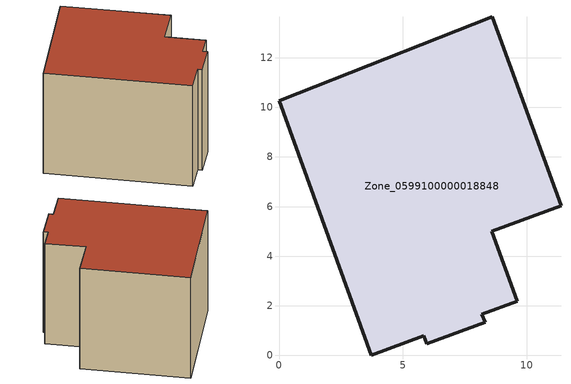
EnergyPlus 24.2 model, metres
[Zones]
Zone_0599100000018848
 floor ground (C_G): 8.62,13.66 11.38,6.04 8.59,5 9.62,2.18 8.19,1.65 8.33,1.33 5.96,0.46 5.85,0.78 3.71,0 0,10.28 z0
 wall outside (C_F): 9.62,2.18 8.59,5 11.38,6.04 8.62,13.66 0,10.28 3.71,0 5.85,0.78 5.96,0.46 8.33,1.33 8.19,1.65 9.62,2.18 z0:8.52
 roof outside (C_R): 8.62,13.66 0,10.28 3.71,0 5.85,0.78 5.96,0.46 8.33,1.33 8.19,1.65 9.62,2.18 8.59,5 11.38,6.04 z8.52
[BUILDING]
Pand.0599100000018848: North Axis=0; Terrain=City; Loads Convergence Tolerance Value=0.04; Temperature Convergence Tolerance Value=0.4; Solar Distribution=FullExterior; Maximum Number of Warmup Days=25; Minimum Number of Warmup Days=1
[Site:Location]
Rotterdam.The.Hague.AP_ZH_NLD Design_Conditions: Latitude=51.96; Longitude=4.45; Time Zone=1; Elevation=-4.5
[SITE:GROUNDTEMPERATURE:BUILDINGSURFACE]
18, 18, 18, 18, 18, 18, 18, 18, 18, 18, 18, 18
[MATERIAL] Thermal Absorptance=0.9; Solar Absorptance=0.7; Visible Absorptance=0.7
Name | Roughness | Thickness | Conductivity | Density | Specific Heat
G.TC.1946-1964 | MediumSmooth | 0.15 | 1 | 540 | 1210
F.TC.1946-1964 | Rough | 0.3 | 0.857143 | 1920 | 840
R.TC.1946-1964 | MediumRough | 0.2 | 0.235294 | 1500 | 1000
[CONSTRUCTION]
C_G: G.TC.1946-1964
C_F: F.TC.1946-1964
C_R: R.TC.1946-1964
[ZONE]
Zone_0599100000018848: Type=1; Multiplier=1; Ceiling Height=Autocalculate; Volume=Autocalculate; Floor Area=autocalculate; Part of Total Floor Area=Yes
[ZONEINFILTRATION:DESIGNFLOWRATE]
Infil_Zone_0599100000018848: Zone or ZoneList or Space or SpaceList=Zone_0599100000018848; Schedule=AlwaysOn; Design Flow Rate Calculation Method=Flow/Area; Flow Rate per Floor Area=0.003; Constant Term Coefficient=1; Temperature Term Coefficient=0; Velocity Term Coefficient=0; Velocity Squared Term Coefficient=0
[HVACTEMPLATE:ZONE:IDEALLOADSAIRSYSTEM]
Zone_0599100000018848: Maximum Heating Supply Air Temperature=50; Minimum Cooling Supply Air Temperature=13; Maximum Heating Supply Air Humidity Ratio=0.0156; Minimum Cooling Supply Air Humidity Ratio=0.0077; Heating Limit=NoLimit; Cooling Limit=NoLimit; Dehumidification Control Type=ConstantSensibleHeatRatio; Cooling Sensible Heat Ratio=0.7; Dehumidification Setpoint=60; Humidification Control Type=None; Humidification Setpoint=30; Outdoor Air Method=None; Outdoor Air Flow Rate per Person=0.00944; Outdoor Air Flow Rate per Zone Floor Area=0; Outdoor Air Flow Rate per Zone=0; Demand Controlled Ventilation Type=None; Outdoor Air Economizer Type=NoEconomizer; Heat Recovery Type=None; Sensible Heat Recovery Effectiveness=0.7; Latent Heat Recovery Effectiveness=0.65
[ZONECONTROL:THERMOSTAT]
ThermostatControl_Zone_0599100000018848: Zone or ZoneList=Zone_0599100000018848; Control Type Schedule=DualSetpointControlType; Control 1=Thermostat_Zone_0599100000018848; Temperature Difference Between Cutout And Setpoint=0
[THERMOSTATSETPOINT:DUALSETPOINT]
Thermostat_Zone_0599100000018848: Heating Setpoint Temperature Schedule=HeatingSetpoint_Zone_0599100000018848; Cooling Setpoint Temperature Schedule=CoolingSetpoint_Zone_0599100000018848
[SCHEDULE:COMPACT]
HeatingSetpoint_Zone_0599100000018848: Through: 12/31, For: AllDays, Until: 24:00, 21
CoolingSetpoint_Zone_0599100000018848: Through: 12/31, For: AllDays, Until: 24:00, 24
DualSetpointControlType: Through: 12/31, For: AllDays, Until: 24:00, 4
AlwaysOn: Through: 12/31, For: AllDays, Until: 24:00, 1
